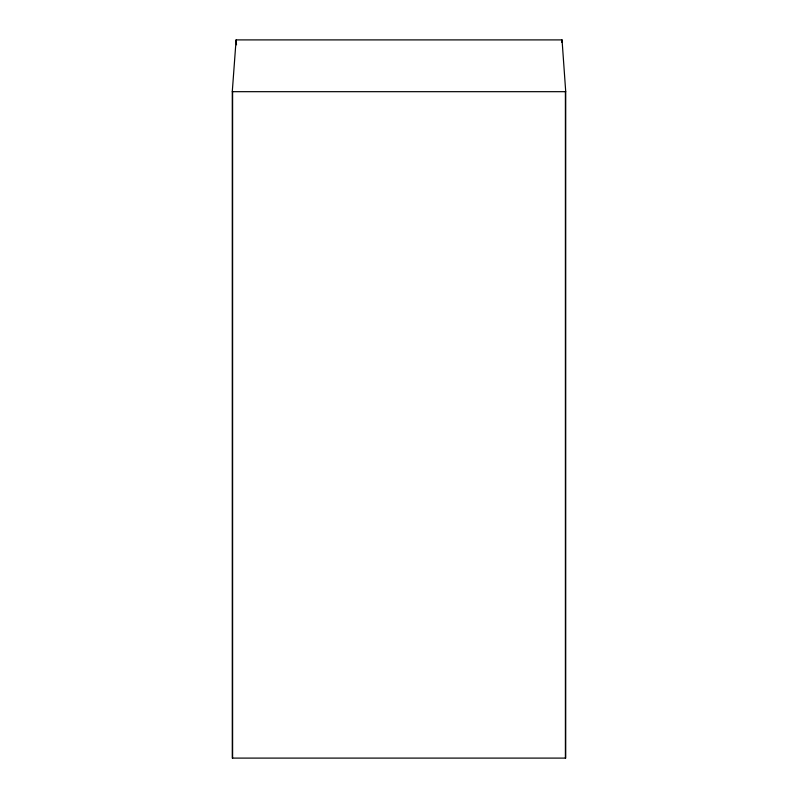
<?xml version="1.0" encoding="UTF-8"?>
<svg xmlns="http://www.w3.org/2000/svg" width="798" height="798" viewBox="0 0 798 798"><rect width="100%" height="100%" fill="white"/><g stroke="black" fill="none" stroke-linecap="round" stroke-linejoin="round"><path stroke-width="1.2" d="M232.278 91.68L232.278 758.1L565.722 758.1L565.722 91.68L562.041 39.9L236.108 39.9L232.278 91.68L565.722 91.68M561.842 42.364L562.041 39.9M236.108 39.9L236.507 44.828M565.393 91.68L565.393 758.1M232.607 91.68L232.607 758.1"/></g></svg>
